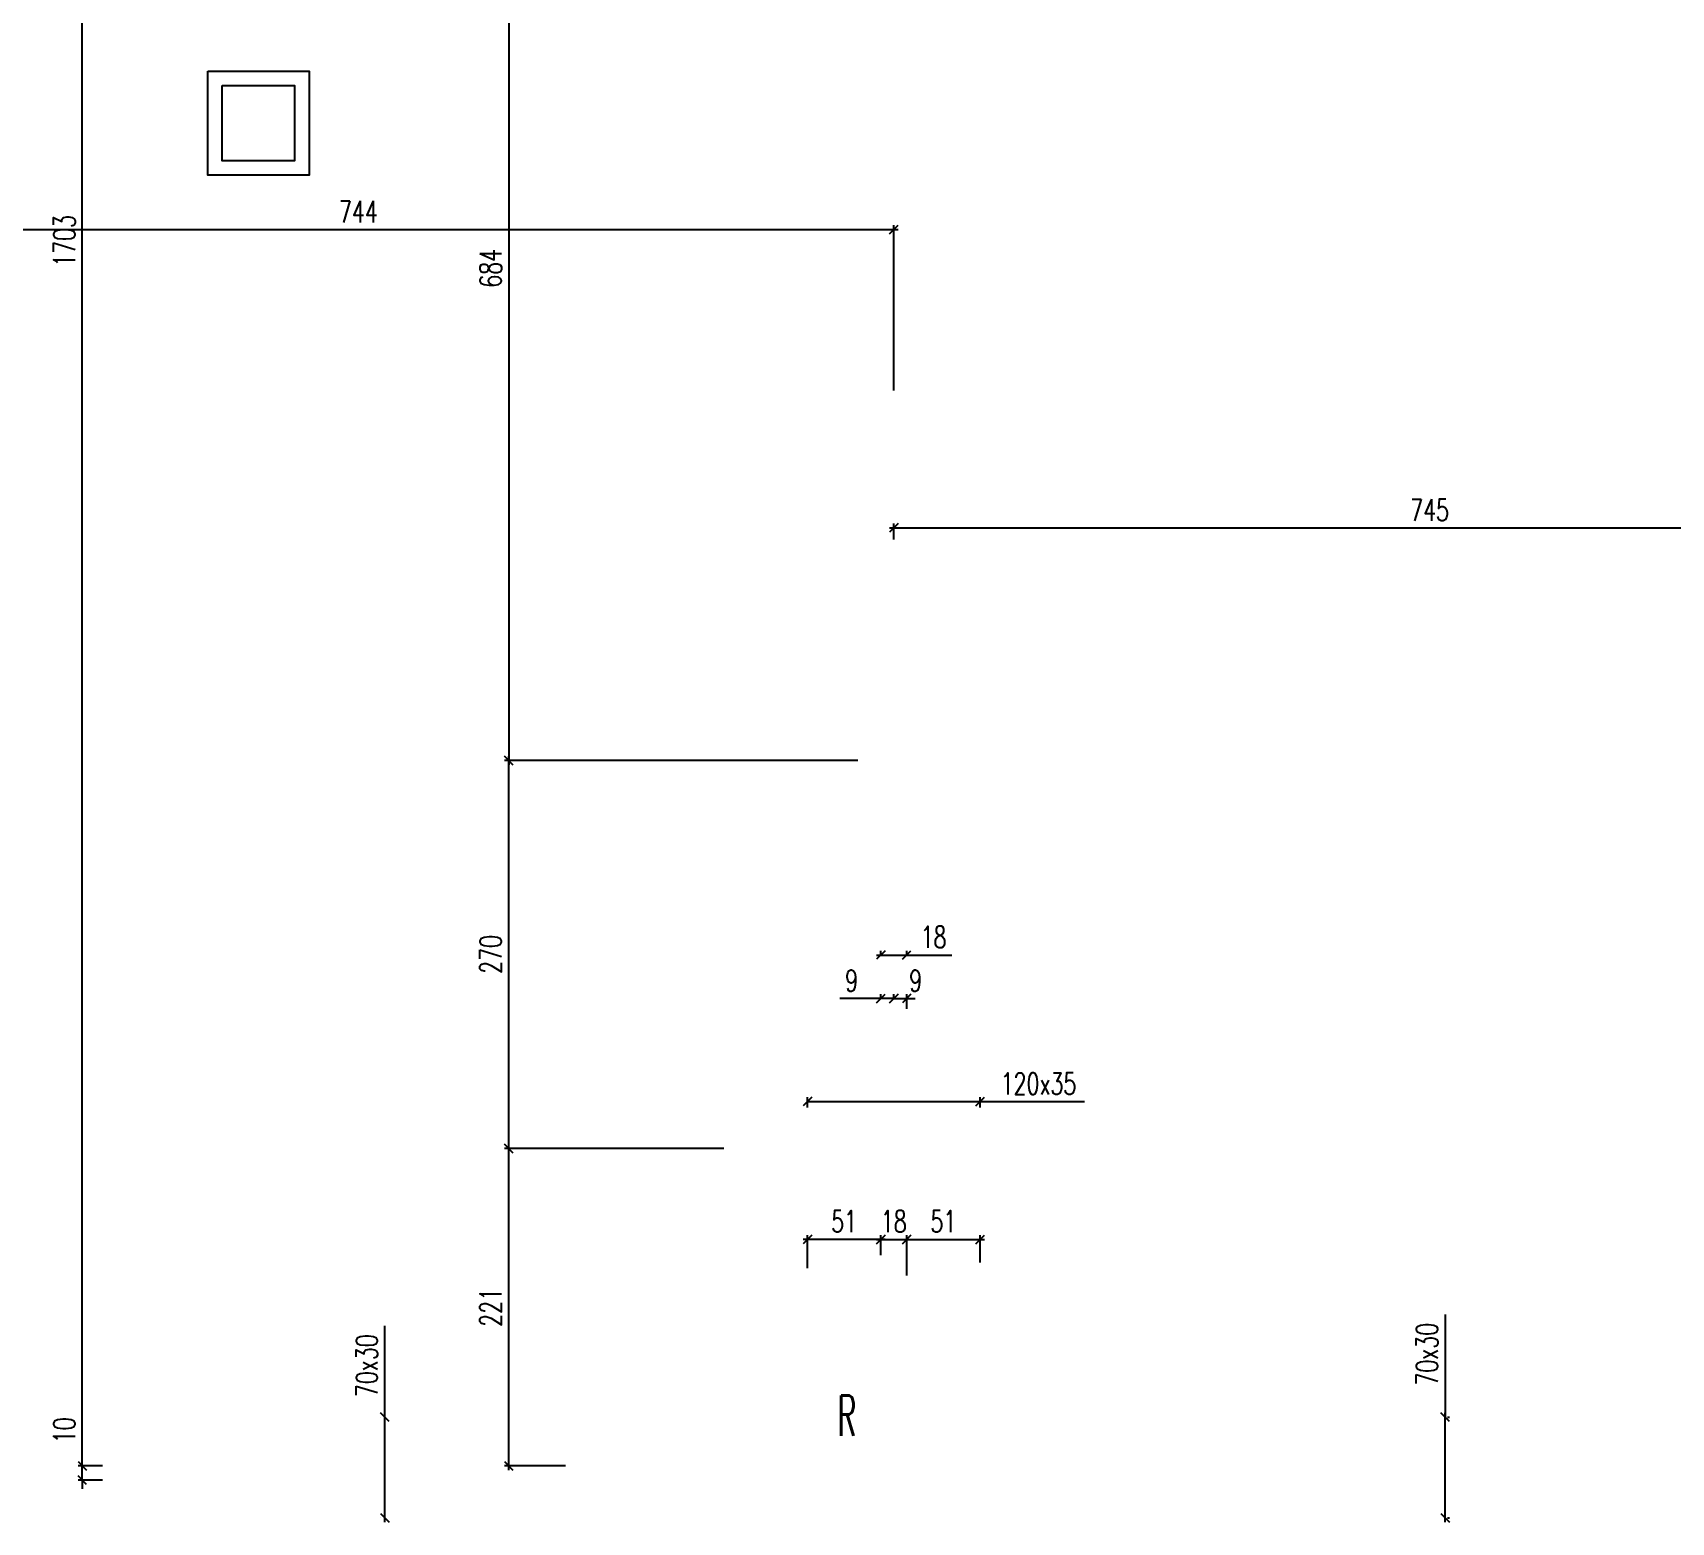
# Model space of a CAD drawing. Extents: x 307 to 786, y -197 to -94.
# Drawn here: x 383.53 to 394.93, y -121.55 to -111.2 of the extents above; entities that cross this region are included whole.
import ezdxf

# ---------------------------------------------------------------- set-up
doc = ezdxf.new("R2010")
doc.units = 0
doc.header["$LTSCALE"] = 0.5
doc.header["$MEASUREMENT"] = 0
doc.layers.get('DEFPOINTS').update_dxf_attribs({"linetype": 'CONTINUOUS'})
doc.layers.add('COTATION', color=7, linetype='CONTINUOUS')
doc.layers.add('REPERE-RAID', color=4, linetype='CONTINUOUS')
doc.styles.add('ROMANS8', font='romans.shx', dxfattribs={"width": 0.7})
doc.styles.get("Standard").update_dxf_attribs({"font": 'txt.shx'})
doc.dimstyles.new('COT50 cm', dxfattribs={"dimtxt": 0.15, "dimasz": 0.06, "dimexe": 0.03, "dimexo": 0.1, "dimgap": 0.05, "dimtad": 1, "dimdec": 0, "dimlfac": 100, "dimzin": 0, "dimdsep": 46, "dimtxsty": 'ROMANS8', "dimblk1": 'OBLIQUE', "dimblk2": 'OBLIQUE', "dimsah": 1, "dimcen": 0.03, "dimdle": 0.03, "dimclrt": 1, "dimadec": 0, "dimazin": 0, "dimtfac": 1, "dimtdec": 0, "dimtmove": 0, "dimatfit": 3, "dimfxl": 1, "dimfxlon": 1, "dimtolj": 1, "dimtzin": 0, "dimlwd": -1, "dimlwe": -1, "dimarcsym": 0})

# ---------------------------------------------------------------- blocks, each defined once
blk = doc.blocks.new('_Oblique')
at = {"layer": 'COTATION', "color": 0, "lineweight": -2}
blk.add_line((-0.5, -0.5), (0.5, 0.5), dxfattribs=at)
blk = doc.blocks.new('*D262')
at = {"layer": 'COTATION', "color": 0, "transparency": 16777216}
for p, q in [((389.4, -117.611), (389.61, -117.611)), ((389.43, -117.611), (389.43, -117.581)), ((389.61, -117.611), (389.61, -117.581)), ((389.61, -117.611), (389.925, -117.611))]:
    blk.add_line(p, q, dxfattribs=at)
at = {"layer": 'DEFPOINTS', "color": 0, "transparency": 16777216}
for p in [(389.61, -117.611), (389.43, -117.701), (389.61, -117.71)]:
    blk.add_point(p, dxfattribs=at)
at = {"layer": 'COTATION', "color": 0, "transparency": 16777216, "xscale": 0.06, "yscale": 0.06, "zscale": 0.06, "rotation": 180}
blk.add_blockref('_Oblique', (389.43, -117.611), dxfattribs=at)
at = {"layer": 'COTATION', "color": 0, "transparency": 16777216, "xscale": 0.06, "yscale": 0.06, "zscale": 0.06}
blk.add_blockref('_Oblique', (389.61, -117.611), dxfattribs=at)
at = {"layer": 'COTATION', "color": 1, "transparency": 16777216, "insert": (389.797, -117.486), "char_height": 0.15, "attachment_point": 5, "style": 'ROMANS8'}
blk.add_mtext('\\A1;18', dxfattribs=at)
blk = doc.blocks.new('*D273')
at = {"layer": 'COTATION', "color": 0, "transparency": 16777216}
for p, q in [((385.982, -120.824), (385.982, -120.189)), ((385.952, -120.824), (385.952, -120.824)), ((385.982, -121.554), (385.982, -120.824)), ((385.952, -121.524), (385.952, -121.524))]:
    blk.add_line(p, q, dxfattribs=at)
at = {"layer": 'DEFPOINTS', "color": 0, "transparency": 16777216}
for p in [(385.982, -120.824), (386.287, -120.824, 74.84), (386.346, -121.524, 74.84)]:
    blk.add_point(p, dxfattribs=at)
at = {"layer": 'COTATION', "color": 0, "transparency": 16777216, "xscale": 0.06, "yscale": 0.06, "zscale": 0.06}
for p, rotation in [((385.982, -120.824), 90), ((385.982, -121.524), 270)]:
    blk.add_blockref('_Oblique', p, dxfattribs=dict(at, rotation=rotation))
at = {"layer": 'COTATION', "color": 1, "transparency": 16777216, "insert": (385.857, -120.466), "char_height": 0.15, "attachment_point": 5, "rotation": 90, "style": 'ROMANS8'}
blk.add_mtext('\\A1;70x30', dxfattribs=at)
blk = doc.blocks.new('*D274')
at = {"layer": 'COTATION', "color": 0, "transparency": 16777216}
for p, q in [((393.353, -120.109), (393.353, -120.824)), ((393.353, -121.554), (393.353, -120.794)), ((393.37, -120.824), (393.383, -120.824)), ((393.37, -121.524), (393.383, -121.524))]:
    blk.add_line(p, q, dxfattribs=at)
at = {"layer": 'DEFPOINTS', "color": 0, "transparency": 16777216}
for p in [(392.485, -120.824, 74.84), (393.353, -120.824), (392.474, -121.524, 74.84)]:
    blk.add_point(p, dxfattribs=at)
at = {"layer": 'COTATION', "color": 0, "transparency": 16777216, "xscale": 0.06, "yscale": 0.06, "zscale": 0.06}
for p, rotation in [((393.353, -120.824), 90), ((393.353, -121.524), 270)]:
    blk.add_blockref('_Oblique', p, dxfattribs=dict(at, rotation=rotation))
at = {"layer": 'COTATION', "color": 1, "transparency": 16777216, "insert": (393.228, -120.386), "char_height": 0.15, "attachment_point": 5, "rotation": 90, "style": 'ROMANS8'}
blk.add_mtext('\\A1;70x30', dxfattribs=at)
blk = doc.blocks.new('*D290')
at = {"layer": 'COTATION', "color": 0, "transparency": 16777216}
for p, q in [((388.339, -118.957), (386.813, -118.957)), ((386.843, -121.192), (386.843, -118.927)), ((387.237, -121.162), (386.813, -121.162))]:
    blk.add_line(p, q, dxfattribs=at)
at = {"layer": 'DEFPOINTS', "color": 0, "transparency": 16777216}
for p in [(386.843, -118.957), (388.439, -118.957), (387.337, -121.162)]:
    blk.add_point(p, dxfattribs=at)
at = {"layer": 'COTATION', "color": 0, "transparency": 16777216, "xscale": 0.06, "yscale": 0.06, "zscale": 0.06}
for p, rotation in [((386.843, -118.957), 90), ((386.843, -121.162), 270)]:
    blk.add_blockref('_Oblique', p, dxfattribs=dict(at, rotation=rotation))
at = {"layer": 'COTATION', "color": 1, "transparency": 16777216, "insert": (386.718, -120.06), "char_height": 0.15, "attachment_point": 5, "rotation": 90, "style": 'ROMANS8'}
blk.add_mtext('\\A1;221', dxfattribs=at)
blk = doc.blocks.new('*D291')
at = {"layer": 'COTATION', "color": 0, "transparency": 16777216}
for p, q in [((388.536, -116.258), (386.813, -116.258)), ((386.843, -118.987), (386.843, -116.228)), ((388.339, -118.957), (386.813, -118.957))]:
    blk.add_line(p, q, dxfattribs=at)
at = {"layer": 'DEFPOINTS', "color": 0, "transparency": 16777216}
for p in [(386.843, -116.258), (388.636, -116.258), (388.439, -118.957)]:
    blk.add_point(p, dxfattribs=at)
at = {"layer": 'COTATION', "color": 0, "transparency": 16777216, "xscale": 0.06, "yscale": 0.06, "zscale": 0.06}
for p, rotation in [((386.843, -116.258), 90), ((386.843, -118.957), 270)]:
    blk.add_blockref('_Oblique', p, dxfattribs=dict(at, rotation=rotation))
at = {"layer": 'COTATION', "color": 1, "transparency": 16777216, "insert": (386.718, -117.607), "char_height": 0.15, "attachment_point": 5, "rotation": 90, "style": 'ROMANS8'}
blk.add_mtext('\\A1;270', dxfattribs=at)
blk = doc.blocks.new('*D294')
at = {"layer": 'COTATION', "color": 0, "transparency": 16777216}
for p, q in [((387.626, -109.417), (386.813, -109.417)), ((386.843, -109.387), (386.843, -116.288)), ((389.27, -116.258), (386.813, -116.258))]:
    blk.add_line(p, q, dxfattribs=at)
at = {"layer": 'DEFPOINTS', "color": 0, "transparency": 16777216}
for p in [(387.726, -109.417), (386.843, -116.258), (389.37, -116.258)]:
    blk.add_point(p, dxfattribs=at)
at = {"layer": 'COTATION', "color": 0, "transparency": 16777216, "xscale": 0.06, "yscale": 0.06, "zscale": 0.06}
for p, rotation in [((386.843, -109.417), 90), ((386.843, -116.258), 270)]:
    blk.add_blockref('_Oblique', p, dxfattribs=dict(at, rotation=rotation))
at = {"layer": 'COTATION', "color": 1, "transparency": 16777216, "insert": (386.718, -112.837), "char_height": 0.15, "attachment_point": 5, "rotation": 90, "style": 'ROMANS8'}
blk.add_mtext('\\A1;684', dxfattribs=at)
blk = doc.blocks.new('*D317')
at = {"layer": 'COTATION', "color": 0, "transparency": 16777216}
for p, q in [((389.4, -119.588), (389.64, -119.588)), ((389.43, -119.698), (389.43, -119.558)), ((389.61, -119.84), (389.61, -119.558))]:
    blk.add_line(p, q, dxfattribs=at)
at = {"layer": 'DEFPOINTS', "color": 0, "transparency": 16777216}
for p in [(389.61, -119.588), (389.43, -119.798), (389.61, -119.94)]:
    blk.add_point(p, dxfattribs=at)
at = {"layer": 'COTATION', "color": 0, "transparency": 16777216, "xscale": 0.06, "yscale": 0.06, "zscale": 0.06, "rotation": 180}
blk.add_blockref('_Oblique', (389.43, -119.588), dxfattribs=at)
at = {"layer": 'COTATION', "color": 0, "transparency": 16777216, "xscale": 0.06, "yscale": 0.06, "zscale": 0.06}
blk.add_blockref('_Oblique', (389.61, -119.588), dxfattribs=at)
at = {"layer": 'COTATION', "color": 1, "transparency": 16777216, "insert": (389.52, -119.463), "char_height": 0.15, "attachment_point": 5, "style": 'ROMANS8'}
blk.add_mtext('\\A1;18', dxfattribs=at)
blk = doc.blocks.new('*D318')
at = {"layer": 'COTATION', "color": 0, "transparency": 16777216}
for p, q in [((389.43, -117.914), (389.43, -117.884)), ((389.52, -117.914), (389.52, -117.884)), ((389.43, -117.914), (389.145, -117.914)), ((389.52, -117.914), (389.43, -117.914)), ((389.52, -117.914), (389.58, -117.914))]:
    blk.add_line(p, q, dxfattribs=at)
at = {"layer": 'DEFPOINTS', "color": 0, "transparency": 16777216}
for p in [(389.43, -118.001), (389.52, -117.914), (389.52, -118.001)]:
    blk.add_point(p, dxfattribs=at)
at = {"layer": 'COTATION', "color": 0, "transparency": 16777216, "xscale": 0.06, "yscale": 0.06, "zscale": 0.06}
blk.add_blockref('_Oblique', (389.43, -117.914), dxfattribs=at)
at = {"layer": 'COTATION', "color": 0, "transparency": 16777216, "xscale": 0.06, "yscale": 0.06, "zscale": 0.06, "rotation": 180}
blk.add_blockref('_Oblique', (389.52, -117.914), dxfattribs=at)
at = {"layer": 'COTATION', "color": 1, "transparency": 16777216, "insert": (389.227, -117.789), "char_height": 0.15, "attachment_point": 5, "style": 'ROMANS8'}
blk.add_mtext('\\A1;9', dxfattribs=at)
blk = doc.blocks.new('*D319')
at = {"layer": 'COTATION', "color": 0, "transparency": 16777216}
for p, q in [((389.52, -117.914), (389.52, -117.884)), ((389.61, -117.984), (389.61, -117.884)), ((389.52, -117.914), (389.46, -117.914)), ((389.52, -117.914), (389.61, -117.914)), ((389.61, -117.914), (389.67, -117.914))]:
    blk.add_line(p, q, dxfattribs=at)
at = {"layer": 'DEFPOINTS', "color": 0, "transparency": 16777216}
for p in [(389.52, -118.001), (389.61, -117.914), (389.61, -118.084)]:
    blk.add_point(p, dxfattribs=at)
at = {"layer": 'COTATION', "color": 0, "transparency": 16777216, "xscale": 0.06, "yscale": 0.06, "zscale": 0.06}
blk.add_blockref('_Oblique', (389.52, -117.914), dxfattribs=at)
at = {"layer": 'COTATION', "color": 0, "transparency": 16777216, "xscale": 0.06, "yscale": 0.06, "zscale": 0.06, "rotation": 180}
blk.add_blockref('_Oblique', (389.61, -117.914), dxfattribs=at)
at = {"layer": 'COTATION', "color": 1, "transparency": 16777216, "insert": (389.672, -117.789), "char_height": 0.15, "attachment_point": 5, "style": 'ROMANS8'}
blk.add_mtext('\\A1;9', dxfattribs=at)
blk = doc.blocks.new('*D401')
at = {"layer": 'COTATION', "color": 0, "transparency": 16777216}
for p, q in [((388.92, -118.67), (388.92, -118.6)), ((388.92, -118.63), (390.15, -118.63)), ((390.12, -118.67), (390.12, -118.6)), ((390.12, -118.63), (390.846, -118.63))]:
    blk.add_line(p, q, dxfattribs=at)
at = {"layer": 'DEFPOINTS', "color": 0, "transparency": 16777216}
for p in [(388.92, -118.63), (390.12, -118.841), (388.92, -119.018)]:
    blk.add_point(p, dxfattribs=at)
at = {"layer": 'COTATION', "color": 0, "transparency": 16777216, "xscale": 0.06, "yscale": 0.06, "zscale": 0.06, "rotation": 180}
blk.add_blockref('_Oblique', (388.92, -118.63), dxfattribs=at)
at = {"layer": 'COTATION', "color": 0, "transparency": 16777216, "xscale": 0.06, "yscale": 0.06, "zscale": 0.06}
blk.add_blockref('_Oblique', (390.12, -118.63), dxfattribs=at)
at = {"layer": 'COTATION', "color": 1, "transparency": 16777216, "insert": (390.526, -118.505), "char_height": 0.15, "attachment_point": 5, "style": 'ROMANS8'}
blk.add_mtext('\\A1;120x35', dxfattribs=at)
blk = doc.blocks.new('*D402')
at = {"layer": 'COTATION', "color": 0, "transparency": 16777216}
for p, q in [((389.58, -119.588), (390.15, -119.588)), ((389.61, -119.672), (389.61, -119.558)), ((390.12, -119.748), (390.12, -119.558))]:
    blk.add_line(p, q, dxfattribs=at)
at = {"layer": 'DEFPOINTS', "color": 0, "transparency": 16777216}
for p in [(390.12, -119.588), (389.61, -119.772), (390.12, -119.848)]:
    blk.add_point(p, dxfattribs=at)
at = {"layer": 'COTATION', "color": 0, "transparency": 16777216, "xscale": 0.06, "yscale": 0.06, "zscale": 0.06, "rotation": 180}
blk.add_blockref('_Oblique', (389.61, -119.588), dxfattribs=at)
at = {"layer": 'COTATION', "color": 0, "transparency": 16777216, "xscale": 0.06, "yscale": 0.06, "zscale": 0.06}
blk.add_blockref('_Oblique', (390.12, -119.588), dxfattribs=at)
at = {"layer": 'COTATION', "color": 1, "transparency": 16777216, "insert": (389.865, -119.463), "char_height": 0.15, "attachment_point": 5, "style": 'ROMANS8'}
blk.add_mtext('\\A1;51', dxfattribs=at)
blk = doc.blocks.new('*D403')
at = {"layer": 'COTATION', "color": 0, "transparency": 16777216}
for p, q in [((389.46, -119.588), (388.89, -119.588)), ((388.92, -119.787), (388.92, -119.558)), ((389.43, -119.698), (389.43, -119.558))]:
    blk.add_line(p, q, dxfattribs=at)
at = {"layer": 'DEFPOINTS', "color": 0, "transparency": 16777216}
for p in [(388.92, -119.588), (389.43, -119.798), (388.92, -119.887)]:
    blk.add_point(p, dxfattribs=at)
at = {"layer": 'COTATION', "color": 0, "transparency": 16777216, "xscale": 0.06, "yscale": 0.06, "zscale": 0.06, "rotation": 180}
blk.add_blockref('_Oblique', (388.92, -119.588), dxfattribs=at)
at = {"layer": 'COTATION', "color": 0, "transparency": 16777216, "xscale": 0.06, "yscale": 0.06, "zscale": 0.06}
blk.add_blockref('_Oblique', (389.43, -119.588), dxfattribs=at)
at = {"layer": 'COTATION', "color": 1, "transparency": 16777216, "insert": (389.175, -119.463), "char_height": 0.15, "attachment_point": 5, "style": 'ROMANS8'}
blk.add_mtext('\\A1;51', dxfattribs=at)
blk = doc.blocks.new('*D477')
at = {"layer": 'COTATION', "color": 0, "linetype": 'ByBlock', "transparency": 16777216}
for p, q in [((382.076, -113.497), (382.076, -112.538)), ((389.52, -113.686), (389.52, -112.538)), ((382.046, -112.568), (389.55, -112.568))]:
    blk.add_line(p, q, dxfattribs=at)
at = {"layer": 'DEFPOINTS', "color": 0, "linetype": 'ByBlock', "transparency": 16777216}
for p in [(389.52, -112.568), (382.076, -113.597), (389.52, -113.786)]:
    blk.add_point(p, dxfattribs=at)
at = {"layer": 'COTATION', "color": 0, "linetype": 'ByBlock', "transparency": 16777216, "xscale": 0.06, "yscale": 0.06, "zscale": 0.06, "rotation": 180}
blk.add_blockref('_Oblique', (382.076, -112.568), dxfattribs=at)
at = {"layer": 'COTATION', "color": 0, "linetype": 'ByBlock', "transparency": 16777216, "xscale": 0.06, "yscale": 0.06, "zscale": 0.06}
blk.add_blockref('_Oblique', (389.52, -112.568), dxfattribs=at)
at = {"layer": 'COTATION', "color": 1, "linetype": 'ByBlock', "transparency": 16777216, "insert": (385.798, -112.443), "char_height": 0.15, "attachment_point": 5, "style": 'ROMANS8'}
blk.add_mtext('\\A1;744', dxfattribs=at)
blk = doc.blocks.new('*D478')
at = {"layer": 'COTATION', "color": 0, "linetype": 'ByBlock', "transparency": 16777216}
for p, q in [((389.49, -114.642), (397, -114.642)), ((389.52, -114.723), (389.52, -114.612)), ((396.97, -115.333), (396.97, -114.612))]:
    blk.add_line(p, q, dxfattribs=at)
at = {"layer": 'DEFPOINTS', "color": 0, "linetype": 'ByBlock', "transparency": 16777216}
for p in [(396.97, -114.642), (389.52, -114.823), (396.97, -115.433)]:
    blk.add_point(p, dxfattribs=at)
at = {"layer": 'COTATION', "color": 0, "linetype": 'ByBlock', "transparency": 16777216, "xscale": 0.06, "yscale": 0.06, "zscale": 0.06, "rotation": 180}
blk.add_blockref('_Oblique', (389.52, -114.642), dxfattribs=at)
at = {"layer": 'COTATION', "color": 0, "linetype": 'ByBlock', "transparency": 16777216, "xscale": 0.06, "yscale": 0.06, "zscale": 0.06}
blk.add_blockref('_Oblique', (396.97, -114.642), dxfattribs=at)
at = {"layer": 'COTATION', "color": 1, "linetype": 'ByBlock', "transparency": 16777216, "insert": (393.245, -114.517), "char_height": 0.15, "attachment_point": 5, "style": 'ROMANS8'}
blk.add_mtext('\\A1;745', dxfattribs=at)
blk = doc.blocks.new('*D727')
at = {"layer": 'COTATION', "color": 0, "transparency": 16777216}
for p, q in [((383.879, -121.162), (383.879, -120.787)), ((384.02, -121.162), (383.849, -121.162)), ((383.879, -121.262), (383.879, -121.162)), ((384.02, -121.262), (383.849, -121.262)), ((383.879, -121.262), (383.879, -121.322))]:
    blk.add_line(p, q, dxfattribs=at)
at = {"layer": 'DEFPOINTS', "color": 0, "transparency": 16777216}
for p in [(383.879, -121.162), (384.12, -121.162), (384.12, -121.262)]:
    blk.add_point(p, dxfattribs=at)
at = {"layer": 'COTATION', "color": 0, "transparency": 16777216, "xscale": 0.06, "yscale": 0.06, "zscale": 0.06}
for p, rotation in [((383.879, -121.162), 270), ((383.879, -121.262), 90)]:
    blk.add_blockref('_Oblique', p, dxfattribs=dict(at, rotation=rotation))
at = {"layer": 'COTATION', "color": 1, "transparency": 16777216, "insert": (383.754, -120.915), "char_height": 0.15, "attachment_point": 5, "rotation": 90, "style": 'ROMANS8'}
blk.add_mtext('\\A1;10', dxfattribs=at)
blk = doc.blocks.new('*D728')
at = {"layer": 'COTATION', "color": 0, "transparency": 16777216}
for p, q in [((383.879, -121.192), (383.879, -104.102)), ((383.926, -104.132), (383.849, -104.132)), ((384.02, -121.162), (383.849, -121.162))]:
    blk.add_line(p, q, dxfattribs=at)
at = {"layer": 'DEFPOINTS', "color": 0, "transparency": 16777216}
for p in [(383.879, -104.132), (384.026, -104.132), (384.12, -121.162)]:
    blk.add_point(p, dxfattribs=at)
at = {"layer": 'COTATION', "color": 0, "transparency": 16777216, "xscale": 0.06, "yscale": 0.06, "zscale": 0.06}
for p, rotation in [((383.879, -104.132), 90), ((383.879, -121.162), 270)]:
    blk.add_blockref('_Oblique', p, dxfattribs=dict(at, rotation=rotation))
at = {"layer": 'COTATION', "color": 1, "transparency": 16777216, "insert": (383.754, -112.647), "char_height": 0.15, "attachment_point": 5, "rotation": 90, "style": 'ROMANS8'}
blk.add_mtext('\\A1;1703', dxfattribs=at)

msp = doc.modelspace()

# ---------------------------------------------------------------- linework, layer by layer
at = {"layer": 'COTATION'}
for points in [[(384.7508, -111.466), (385.4551, -111.466), (385.4551, -112.1896), (384.7508, -112.1896)], [(384.8508, -111.566), (385.3551, -111.566), (385.3551, -112.0896), (384.8508, -112.0896)]]:
    msp.add_lwpolyline(points, close=True, dxfattribs=at)

# ---------------------------------------------------------------- texts
at = {"layer": 'REPERE-RAID', "color": 4, "width": 0.519}
msp.add_text('R', height=0.28, dxfattribs=at).set_placement((389.1285, -120.9524))

# ---------------------------------------------------------------- dimensions: what is measured, and where the dimension line sits
at = {"layer": 'COTATION'}
for base, p1, p2, override, picture, middle in [((383.8789, -104.1324), (384.1204, -121.1624), (384.0265, -104.1324), {"dimtmove": 1}, '*D728', (383.7539, -112.6474)), ((386.843, -116.2575), (387.7257, -109.4173), (389.3697, -116.2575), {"dimtmove": 1, "dimfxl": 10, "dimfxlon": 1}, '*D294', (386.718, -112.8374)), ((386.843, -116.2575), (388.4393, -118.957), (388.6363, -116.2575), {"dimtmove": 1, "dimfxl": 10, "dimfxlon": 1}, '*D291', (386.718, -117.6073)), ((386.843, -118.957), (387.3373, -121.1624), (388.4393, -118.957), {"dimfxl": 10, "dimfxlon": 1}, '*D290', (386.718, -120.0597))]:
    dim = msp.add_linear_dim(base=base, p1=p1, p2=p2, angle=90, dimstyle='COT50 cm', override=override, dxfattribs=at)
    dim.commit()
    dim.dimension.update_dxf_attribs({"geometry": picture, "text_midpoint": middle})
at = {"layer": 'COTATION', "linetype": 'ByBlock'}
for base, p1, p2, picture, middle in [((389.5197, -112.5676), (382.0764, -113.5968), (389.5197, -113.7861), '*D477', (385.798, -112.4426)), ((396.9697, -114.6423), (389.5197, -114.8229), (396.9697, -115.4326), '*D478', (393.2447, -114.5173))]:
    dim = msp.add_linear_dim(base=base, p1=p1, p2=p2, dimstyle='COT50 cm', override={"dimtmove": 1, "dimfxl": 10, "dimfxlon": 1}, dxfattribs=at)
    dim.commit()
    dim.dimension.update_dxf_attribs({"geometry": picture, "text_midpoint": middle})
at = {"layer": 'COTATION'}
for base, p1, p2, override, picture, middle in [((389.6099, -117.6107), (389.4299, -117.7011), (389.6099, -117.7095), {"dimfxl": 10, "dimfxlon": 1}, '*D262', (389.7974, -117.4857)), ((388.9197, -119.5883), (389.4299, -119.7977), (388.9197, -119.8866), {"dimtmove": 1}, '*D403', (389.1748, -119.4633)), ((390.1197, -119.5883), (389.6099, -119.7716), (390.1197, -119.8481), {"dimtmove": 1}, '*D402', (389.8648, -119.4633))]:
    dim = msp.add_linear_dim(base=base, p1=p1, p2=p2, dimstyle='COT50 cm', override=override, dxfattribs=at)
    dim.commit()
    dim.dimension.update_dxf_attribs({"geometry": picture, "text_midpoint": middle})
dim = msp.add_linear_dim(base=(389.5197, -117.9144), p1=(389.4297, -118.001), p2=(389.5197, -118.001), dimstyle='COT50 cm', dxfattribs=at)
dim.commit()
dim.dimension.update_dxf_attribs({"geometry": '*D318', "text_midpoint": (389.2272, -117.9144), "dimtype": 160})
for base, p1, p2, picture, middle in [((389.6097, -117.9144), (389.5197, -118.001), (389.6097, -118.0844), '*D319', (389.6717, -117.9144)), ((389.6099, -119.5883), (389.4299, -119.7977), (389.6099, -119.9395), '*D317', (389.5199, -119.5883))]:
    dim = msp.add_linear_dim(base=base, p1=p1, p2=p2, dimstyle='COT50 cm', override={"dimtmove": 1}, dxfattribs=at)
    dim.commit()
    dim.dimension.update_dxf_attribs({"geometry": picture, "text_midpoint": middle, "dimtype": 160})
dim = msp.add_linear_dim(base=(388.9198, -118.63), p1=(390.1198, -118.8412), p2=(388.9198, -119.0183), text='<>x35', dimstyle='COT50 cm', override={"dimfxl": 0.04, "dimfxlon": 1}, dxfattribs=at)
dim.commit()
dim.dimension.update_dxf_attribs({"geometry": '*D401', "text_midpoint": (390.5258, -118.63), "dimtype": 160})
for base, p1, p2, override, picture, middle in [((393.3528, -120.824), (392.474, -121.524, 74.8404), (392.4855, -120.824, 74.8404), {"dimtmove": 1}, '*D274', (393.3528, -120.3861)), ((385.982, -120.824), (386.3455, -121.524, 74.8404), (386.2868, -120.824, 74.8404), {"dimfxl": 0.04, "dimfxlon": 1}, '*D273', (385.982, -120.4662))]:
    dim = msp.add_linear_dim(base=base, p1=p1, p2=p2, angle=90, text='<>x30', dimstyle='COT50 cm', override=override, dxfattribs=at)
    dim.commit()
    dim.dimension.update_dxf_attribs({"geometry": picture, "text_midpoint": middle, "dimtype": 160})
dim = msp.add_linear_dim(base=(383.8789, -121.1624), p1=(384.1204, -121.2623), p2=(384.1204, -121.1624), angle=90, dimstyle='COT50 cm', dxfattribs=at)
dim.commit()
dim.dimension.update_dxf_attribs({"geometry": '*D727', "text_midpoint": (383.7539, -120.9149)})

doc.saveas('drawing.dxf')
